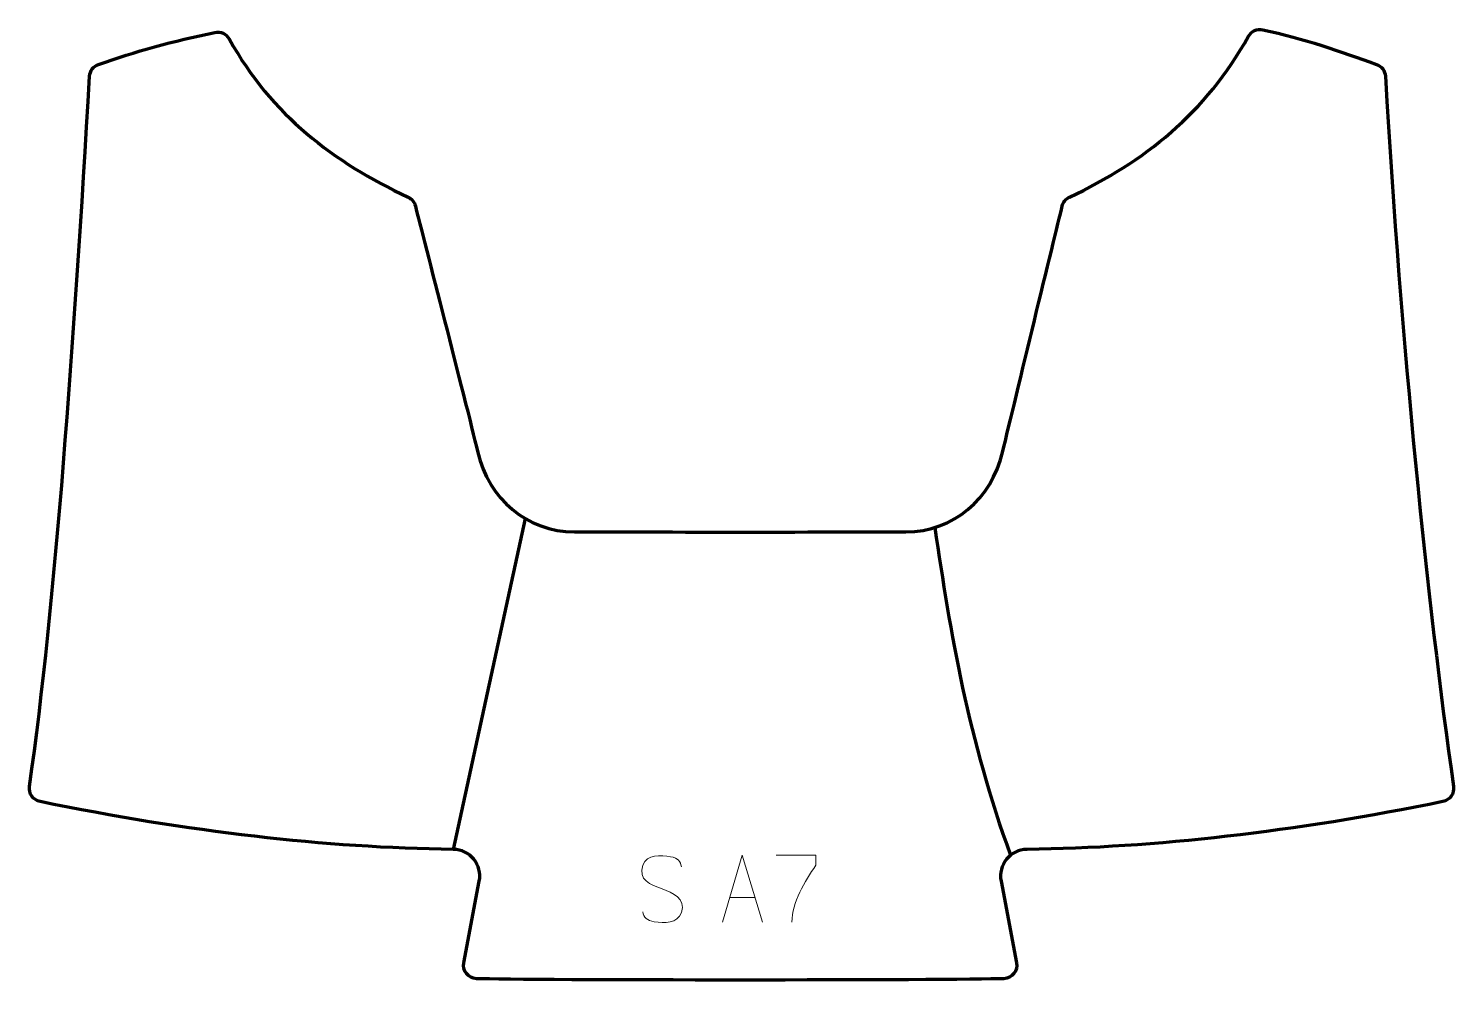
# Model space of a CAD drawing. Header units: millimetres. Extents: x -266 to 266, y -178 to 178.
import ezdxf

# ---------------------------------------------------------------- set-up
doc = ezdxf.new("R2010")
doc.units = ezdxf.units.MM
doc.header["$MEASUREMENT"] = 0
for name, color, linetype in [('layer 1', 7, 'Continuous'), ('layer 2', 7, 'Continuous'), ('layer 3', 7, 'Continuous')]:
    doc.layers.add(name, color=color, linetype=linetype)

msp = doc.modelspace()

# ---------------------------------------------------------------- linework, layer by layer
at = {"layer": 'layer 1', "color": 250, "lineweight": 9}
for points, knots in [([(-29.6737, -143.3914), (-33.922, -141.921), (-38.8301, -140.1252), (-36.825, -134.6049), (-36.825, -134.6049), (-35.3215, -130.465), (-30.1079, -130.8535), (-26.5043, -131.4546), (-26.5043, -131.4546), (-23.6437, -131.9318), (-22.779, -133.145), (-22.4684, -135.2291)], [0, 0, 0, 0, 0.25, 0.25, 0.25, 0.25, 0.5, 0.5, 0.5, 0.5, 1, 1, 1, 1]), ([(-7.1442, -155.8681), (-7.1442, -155.8681), (0.2268, -130.9146), (0.2268, -130.9146), (0.2268, -130.9146), (0.2268, -130.9146), (7.7967, -155.8681), (7.7967, -155.8681)], [0, 0, 0, 0, 0.33333333, 0.33333333, 0.33333333, 0.33333333, 1, 1, 1, 1]), ([(12.9182, -130.9121), (12.9182, -130.9121), (27.7343, -130.9121), (27.7343, -130.9121), (27.7343, -130.9121), (27.734, -132.1617), (27.734, -133.4113), (27.7343, -134.6611), (27.7343, -134.6611), (23.7399, -140.6582), (18.8247, -148.4918), (18.8247, -155.8706)], [0, 0, 0, 0, 0.25, 0.25, 0.25, 0.25, 0.5, 0.5, 0.5, 0.5, 1, 1, 1, 1]), ([(-29.6737, -143.3915), (-25.6551, -145.0382), (-20.6256, -146.9265), (-22.4596, -152.2868), (-22.4596, -152.2868), (-23.9194, -156.5532), (-28.8302, -156.2965), (-32.5563, -155.7418), (-32.5563, -155.7418), (-35.3063, -155.332), (-36.5272, -154.1185), (-36.9052, -152.0063)], [0, 0, 0, 0, 0.25, 0.25, 0.25, 0.25, 0.5, 0.5, 0.5, 0.5, 1, 1, 1, 1])]:
    msp.add_open_spline(points, degree=3, knots=knots, dxfattribs=at)
msp.add_open_spline([(-4.4216, -146.6187), (-4.4216, -146.6187), (5.0741, -146.6187), (5.0741, -146.6187)], degree=3, dxfattribs=at)
at = {"layer": 'layer 2', "color": 230, "lineweight": 200}
msp.add_open_spline([(98.0143, -176.9975), (101.0722, -176.8783), (103.3042, -174.0515), (102.7281, -171.0317), (102.7281, -171.0317), (102.7281, -171.0317), (96.9309, -140.6388), (96.9309, -140.6388), (96.9309, -140.6388), (95.7576, -134.4867), (100.4093, -128.7742), (106.6425, -128.7019), (106.6425, -128.7019), (154.2312, -128.1491), (206.6699, -122.2034), (261.9551, -110.87), (261.9551, -110.87), (264.5505, -110.3377), (266.2851, -107.87), (265.9115, -105.2351), (265.9115, -105.2351), (256.0535, -35.7703), (246.3912, 59.1549), (240.4716, 160.0002), (240.4716, 160.0002), (240.3527, 162.0251), (239.0351, 163.7813), (237.1294, 164.452), (237.1294, 164.452), (223.6847, 169.1813), (210.205, 174.1562), (194.7262, 177.394), (194.7262, 177.394), (192.5954, 177.8395), (190.4146, 176.8546), (189.3495, 174.9478), (189.3495, 174.9478), (173.3976, 146.3852), (150.4582, 127.9691), (122.5161, 114.8842), (122.5161, 114.8842), (121.1463, 114.2429), (120.1433, 113.0082), (119.7839, 111.5332), (119.7839, 111.5332), (116.7482, 99.0766), (102.5009, 40.586), (97.5165, 19.5351), (97.5165, 19.5351), (93.413, 2.2045), (79.1336, -10.1125), (61.4048, -10.1594), (61.4048, -10.1594), (47.9562, -10.195), (-48.9564, -10.195), (-62.4049, -10.1594), (-62.4049, -10.1594), (-80.1341, -10.1125), (-94.4132, 2.2045), (-98.5167, 19.5351), (-98.5167, 19.5351), (-103.5014, 40.586), (-118.7481, 99.0766), (-121.7841, 111.5332), (-121.7841, 111.5332), (-122.1436, 113.0082), (-123.1469, 114.2429), (-124.5164, 114.8842), (-124.5164, 114.8842), (-152.4585, 127.9691), (-175.3979, 145.3805), (-191.3498, 173.9431), (-191.3498, 173.9431), (-192.4148, 175.8494), (-194.5961, 176.8348), (-196.7261, 176.3893), (-196.7261, 176.3893), (-212.205, 173.1515), (-226.6851, 169.1813), (-240.1298, 164.452), (-240.1298, 164.452), (-242.0355, 163.7813), (-243.3531, 162.0251), (-243.472, 160.0002), (-243.472, 160.0002), (-249.3916, 59.1549), (-256.0542, -35.7703), (-265.9115, -105.2351), (-265.9115, -105.2351), (-266.2855, -107.87), (-264.5512, -110.3377), (-261.9555, -110.87), (-261.9555, -110.87), (-206.6702, -122.2034), (-155.2317, -128.1491), (-107.6431, -128.7019), (-107.6431, -128.7019), (-101.4095, -128.7742), (-96.7574, -134.4867), (-97.9311, -140.6388), (-97.9311, -140.6388), (-97.9311, -140.6388), (-103.7286, -171.0317), (-103.7286, -171.0317), (-103.7286, -171.0317), (-104.3047, -174.0515), (-102.0723, -176.8783), (-99.0145, -176.9975), (-99.0145, -176.9975), (-81.8465, -177.6674), (80.8464, -177.6674), (98.0143, -176.9975)], degree=3, knots=[0, 0, 0, 0, 0.03448276, 0.03448276, 0.03448276, 0.03448276, 0.06896552, 0.06896552, 0.06896552, 0.06896552, 0.10344828, 0.10344828, 0.10344828, 0.10344828, 0.13793103, 0.13793103, 0.13793103, 0.13793103, 0.17241379, 0.17241379, 0.17241379, 0.17241379, 0.20689655, 0.20689655, 0.20689655, 0.20689655, 0.24137931, 0.24137931, 0.24137931, 0.24137931, 0.27586207, 0.27586207, 0.27586207, 0.27586207, 0.31034483, 0.31034483, 0.31034483, 0.31034483, 0.34482759, 0.34482759, 0.34482759, 0.34482759, 0.37931034, 0.37931034, 0.37931034, 0.37931034, 0.4137931, 0.4137931, 0.4137931, 0.4137931, 0.44827586, 0.44827586, 0.44827586, 0.44827586, 0.48275862, 0.48275862, 0.48275862, 0.48275862, 0.51724138, 0.51724138, 0.51724138, 0.51724138, 0.55172414, 0.55172414, 0.55172414, 0.55172414, 0.5862069, 0.5862069, 0.5862069, 0.5862069, 0.62068966, 0.62068966, 0.62068966, 0.62068966, 0.65517241, 0.65517241, 0.65517241, 0.65517241, 0.68965517, 0.68965517, 0.68965517, 0.68965517, 0.72413793, 0.72413793, 0.72413793, 0.72413793, 0.75862069, 0.75862069, 0.75862069, 0.75862069, 0.79310345, 0.79310345, 0.79310345, 0.79310345, 0.82758621, 0.82758621, 0.82758621, 0.82758621, 0.86206897, 0.86206897, 0.86206897, 0.86206897, 0.89655172, 0.89655172, 0.89655172, 0.89655172, 0.93103448, 0.93103448, 0.93103448, 0.93103448, 1, 1, 1, 1], dxfattribs=at)
at = {"layer": 'layer 3', "color": 142, "lineweight": 200}
for points in [[(-80.7495, -5.1885), (-80.7495, -5.1885), (-107.6428, -128.7017), (-107.6428, -128.7017)], [(72.2157, -8.5223), (77.9497, -48.0204), (84.7097, -87.879), (100.4965, -130.9091)]]:
    msp.add_open_spline(points, degree=3, dxfattribs=at)

doc.saveas('drawing.dxf')
